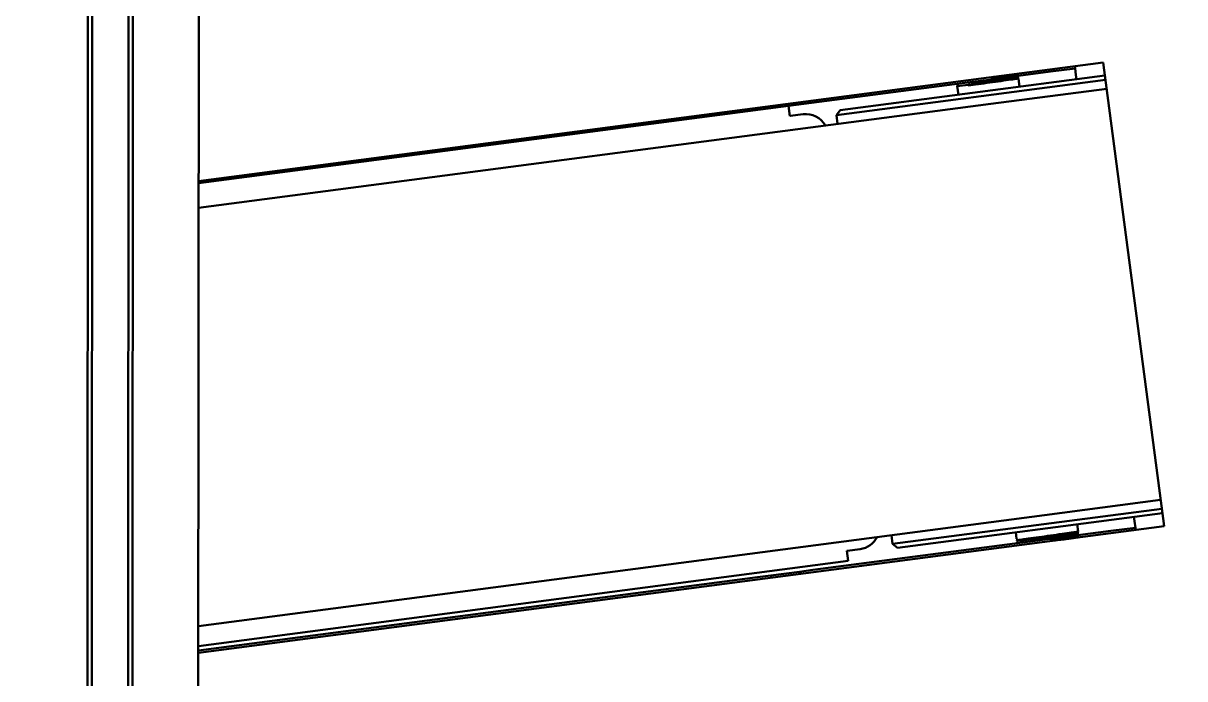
# Model space of a CAD drawing. Header units: millimetres. Extents: x 845401 to 948039, y 511594 to 550263.
# Drawn here: x 912824.5 to 913087.6, y 536958.7 to 537107.3 of the extents above; entities that cross this region are included whole.
import ezdxf

# ---------------------------------------------------------------- set-up
doc = ezdxf.new("R2010")
doc.units = ezdxf.units.MM
doc.layers.add('00', color=7, linetype='Continuous')
doc.layers.add('A-剖-0.10mm.......SECT-L01', color=255, linetype='Continuous', lineweight=18)
doc.layers.add('可见 (ISO)', color=7, linetype='Continuous', lineweight=50)

# ---------------------------------------------------------------- blocks, each defined once
blk = doc.blocks.new('单件分离新结构核图')
at = {"layer": '可见 (ISO)'}
for p, q in [((4619101.27, 893985.08), (4619101.27, 896285.08)), ((4619102.27, 893985.08), (4619102.27, 896285.08)), ((4619110.47, 893985.08), (4619110.47, 896285.08)), ((4619111.47, 893985.08), (4619111.47, 896285.08)), ((4619126.37, 893985.08), (4619126.37, 896285.08)), ((4619126.37, 895724.94), (4619331.28, 895751.92)), ((4619324.91, 895750.6), (4619319.36, 895749.87)), ((4619324.91, 895750.6), (4619324.84, 895751.07)), ((4619325.1, 895749.11), (4619324.91, 895750.6)), ((4619331.28, 895751.92), (4619345.11, 895646.83)), ((4619301.07, 895747.46), (4619259.97, 895742.05)), ((4619270.83, 895739.95), (4619331.79, 895747.98)), ((4619331.66, 895748.97), (4619271.69, 895741.07)), ((4619306.03, 895748.11), (4619301.07, 895747.46)), ((4619301.57, 895747.33), (4619301.58, 895747.25)), ((4619301.72, 895747.49), (4619301.73, 895747.45)), ((4619306.03, 895748.11), (4619305.96, 895748.59)), ((4619311.78, 895749.36), (4619311.79, 895749.34)), ((4619311.96, 895749.21), (4619311.82, 895749.11)), ((4619311.82, 895749.11), (4619311.83, 895749.03)), ((4619312, 895748.9), (4619311.86, 895748.79)), ((4619311.86, 895748.79), (4619311.87, 895748.71)), ((4619312.04, 895748.58), (4619311.9, 895748.48)), ((4619311.9, 895748.48), (4619311.91, 895748.4)), ((4619311.91, 895748.4), (4619312.09, 895748.32)), ((4619311.97, 895749.23), (4619311.97, 895749.27)), ((4619319.36, 895749.87), (4619312, 895748.9)), ((4619312.02, 895748.91), (4619312.01, 895748.95)), ((4619312.06, 895748.6), (4619312.05, 895748.64)), ((4619312.09, 895748.32), (4619312.34, 895746.42)), ((4619325.1, 895749.11), (4619325.23, 895748.12)), ((4619298.16, 895746.93), (4619298.15, 895746.97)), ((4619298.34, 895746.85), (4619298.18, 895746.92)), ((4619298.2, 895746.58), (4619298.19, 895746.65)), ((4619298.2, 895746.58), (4619300.67, 895746.9)), ((4619298.2, 895746.58), (4619298.46, 895744.6)), ((4619298.31, 895747.09), (4619298.31, 895747.1)), ((4619298.31, 895747.1), (4619298.31, 895747.09)), ((4619298.31, 895746.74), (4619298.35, 895746.77)), ((4619298.35, 895746.77), (4619298.34, 895746.85)), ((4619298.34, 895746.85), (4619298.35, 895746.77)), ((4619300.75, 895746.92), (4619300.67, 895746.9)), ((4619300.67, 895746.9), (4619300.69, 895746.71)), ((4619300.69, 895746.71), (4619300.79, 895746.82)), ((4619301.63, 895747.03), (4619300.75, 895746.91)), ((4619300.78, 895746.9), (4619300.75, 895746.92)), ((4619300.79, 895746.82), (4619300.78, 895746.9)), ((4619301.76, 895747.18), (4619301.77, 895747.14)), ((4619332.06, 895745.99), (4619305.8, 895742.54)), ((4619126.37, 895718.91), (4619305.8, 895742.54)), ((4619126.37, 895724.46), (4619259.97, 895742.05)), ((4619259.97, 895742.05), (4619260.27, 895739.77)), ((4619242.32, 895739.73), (4619242.26, 895740.2)), ((4619248.8, 895741.06), (4619248.86, 895740.59)), ((4619260.39, 895739.79), (4619260.27, 895739.77)), ((4619260.39, 895739.79), (4619263.3, 895740.17)), ((4619271.69, 895741.07), (4619270.83, 895739.95)), ((4619270.83, 895739.95), (4619271.09, 895737.97)), ((4619318.06, 895649.34), (4619344.33, 895652.8)), ((4619344.59, 895650.81), (4619283.63, 895642.79)), ((4619318.06, 895649.34), (4619126.37, 895624.1)), ((4619284.75, 895641.93), (4619344.72, 895649.82)), ((4619325.4, 895647.28), (4619325.62, 895645.6)), ((4619338.29, 895648.98), (4619338.42, 895647.98)), ((4619338.42, 895647.98), (4619338.61, 895646.5)), ((4619345.11, 895646.83), (4619126.37, 895618.03)), ((4619283.36, 895644.77), (4619283.63, 895642.79)), ((4619311.52, 895645.45), (4619311.72, 895643.93)), ((4619325.62, 895645.6), (4619325.46, 895645.48)), ((4619325.47, 895645.4), (4619325.46, 895645.48)), ((4619325.47, 895645.4), (4619325.65, 895645.33)), ((4619325.64, 895645.28), (4619325.5, 895645.17)), ((4619325.51, 895645.09), (4619325.5, 895645.17)), ((4619325.68, 895644.96), (4619325.54, 895644.85)), ((4619325.55, 895644.77), (4619325.54, 895644.85)), ((4619325.55, 895644.78), (4619333.06, 895645.77)), ((4619325.72, 895644.65), (4619325.58, 895644.54)), ((4619325.65, 895645.33), (4619325.66, 895645.3)), ((4619325.66, 895645.3), (4619325.66, 895645.29)), ((4619325.66, 895645.3), (4619325.66, 895645.3)), ((4619325.69, 895645.01), (4619325.7, 895644.97)), ((4619325.74, 895644.7), (4619325.74, 895644.66)), ((4619333.06, 895645.77), (4619338.61, 895646.5)), ((4619338.68, 895645.98), (4619338.61, 895646.5)), ((4619265.54, 895636.88), (4619314.78, 895643.36)), ((4619284.75, 895641.93), (4619283.63, 895642.79)), ((4619311.83, 895643.89), (4619311.72, 895643.93)), ((4619311.75, 895643.66), (4619311.85, 895643.74)), ((4619311.75, 895643.66), (4619311.76, 895643.62)), ((4619311.94, 895643.54), (4619311.76, 895643.62)), ((4619311.79, 895643.34), (4619311.8, 895643.3)), ((4619311.82, 895643.96), (4619311.86, 895643.68)), ((4619311.98, 895643.23), (4619311.82, 895643.3)), ((4619311.84, 895643.03), (4619311.84, 895642.99)), ((4619311.87, 895642.98), (4619311.86, 895642.98)), ((4619311.95, 895643.46), (4619311.94, 895643.54)), ((4619311.95, 895643.49), (4619312.91, 895643.62)), ((4619311.95, 895643.47), (4619311.95, 895643.49)), ((4619311.99, 895643.15), (4619311.98, 895643.23)), ((4619311.99, 895643.15), (4619311.98, 895643.23)), ((4619312.91, 895643.62), (4619315.23, 895643.92)), ((4619314.78, 895643.36), (4619319.73, 895644.01)), ((4619315.21, 895643.71), (4619315.22, 895643.63)), ((4619315.37, 895643.83), (4619315.36, 895643.87)), ((4619315.41, 895643.51), (4619315.4, 895643.55)), ((4619319.8, 895643.5), (4619319.73, 895644.01)), ((4619325.59, 895644.46), (4619325.58, 895644.54)), ((4619325.77, 895644.33), (4619325.69, 895644.27)), ((4619325.78, 895644.38), (4619325.78, 895644.34)), ((4619273.24, 895641.22), (4619273.36, 895641.24)), ((4619273.24, 895641.22), (4619273.54, 895638.94)), ((4619276.27, 895641.62), (4619273.36, 895641.24)), ((4619126.37, 895619.56), (4619273.54, 895638.94)), ((4619262.57, 895636.49), (4619265.54, 895636.88)), ((4619126.37, 895618.56), (4619253.05, 895635.23)), ((4619253.05, 895635.23), (4619256.02, 895635.62)), ((4619256.02, 895635.62), (4619262.57, 895636.49)), ((4619256.09, 895635.11), (4619256.02, 895635.62)), ((4619262.57, 895636.49), (4619262.64, 895635.97))]:
    blk.add_line(p, q, dxfattribs=at)
for centre, major_axis, ratio, start_param, end_param in [((4619263.95, 895735.21), (-0.65, 4.96), 0.99863, 5.080657, 6.283185), ((4619275.62, 895646.58), (0.65, -4.96), 0.99863, 0, 0.976411), ((4619315.13, 895626.66), (-2.32, 17.59), 0.5, 6.000012, 6.015054)]:
    blk.add_ellipse(centre, major_axis=major_axis, ratio=ratio, start_param=start_param, end_param=end_param, dxfattribs=at)
for points, knots in [([(4619300.69, 895746.71), (4619301.37, 895746.8), (4619302.16, 895746.91), (4619303.82, 895747.14), (4619304.68, 895747.26), (4619306.42, 895747.5), (4619307.28, 895747.62), (4619308.92, 895747.85), (4619309.67, 895747.96), (4619310.89, 895748.13), (4619311.35, 895748.2), (4619311.96, 895748.29), (4619312.11, 895748.32), (4619312.09, 895748.32)], [-3.788754, -3.788754, -3.788754, -3.788754, -3.518995, -3.518995, -3.258988, -3.258988, -2.991193, -2.991193, -2.712884, -2.712884, -2.443494, -2.443494, -2.184479, -2.184479, -2.184479, -2.184479]), ([(4619311.9, 895748.48), (4619311.89, 895748.47), (4619311.74, 895748.44), (4619311.17, 895748.36), (4619310.72, 895748.29), (4619309.57, 895748.13), (4619308.86, 895748.03), (4619307.29, 895747.81), (4619306.45, 895747.69), (4619304.74, 895747.45), (4619303.89, 895747.33), (4619302.23, 895747.1), (4619301.45, 895746.99), (4619300.78, 895746.9)], [0.02692, 0.02692, 0.02692, 0.02692, 0.265642, 0.265642, 0.521602, 0.521602, 0.786962, 0.786962, 1.048502, 1.048502, 1.30615, 1.30615, 1.573684, 1.573684, 1.573684, 1.573684]), ([(4619301.73, 895747.45), (4619301.7, 895747.43), (4619301.67, 895747.41), (4619301.62, 895747.37), (4619301.59, 895747.35), (4619301.57, 895747.33)], [-0.03607394, -0.03607394, -0.03607394, -0.03607394, -0.01803698, -0.01803698, 0, 0, 0, 0]), ([(4619301.58, 895747.25), (4619301.61, 895747.24), (4619301.64, 895747.23), (4619301.7, 895747.2), (4619301.73, 895747.19), (4619301.76, 895747.18)], [-0.03594725, -0.03594725, -0.03594725, -0.03594725, -0.01797361, -0.01797361, 0, 0, 0, 0]), ([(4619301.62, 895747.53), (4619301.62, 895747.53), (4619301.62, 895747.53), (4619301.66, 895747.52), (4619301.69, 895747.5), (4619301.72, 895747.49)], [-0.02011742, -0.02011742, -0.02011742, -0.02011742, -0.01797361, -0.01797361, 0, 0, 0, 0]), ([(4619312.01, 895748.95), (4619312, 895748.94), (4619311.86, 895748.92), (4619311.35, 895748.84), (4619311, 895748.79), (4619310, 895748.65), (4619309.32, 895748.55), (4619307.78, 895748.33), (4619306.92, 895748.22), (4619305.32, 895747.99), (4619304.58, 895747.89), (4619303.11, 895747.69), (4619302.39, 895747.58), (4619301.72, 895747.49)], [0, 0, 0, 0, 0.230773, 0.230773, 0.452546, 0.452546, 0.722612, 0.722612, 0.992679, 0.992679, 1.214452, 1.214452, 1.445224, 1.445224, 1.445224, 1.445224]), ([(4619312.02, 895748.91), (4619312, 895748.9), (4619311.65, 895748.84), (4619311.09, 895748.76), (4619310.38, 895748.66), (4619309.2, 895748.49), (4619307.82, 895748.3), (4619306.94, 895748.18), (4619305.99, 895748.04), (4619305.09, 895747.92), (4619303.97, 895747.77), (4619302.77, 895747.6), (4619301.73, 895747.45)], [0.966826844, 0.966826844, 0.966826844, 0.966826844, 0.968795661, 0.968795661, 0.968795661, 0.971280961, 0.971280961, 0.971280961, 0.972866231, 0.972866231, 0.972866231, 0.974835049, 0.974835049, 0.974835049, 0.974835049]), ([(4619312.05, 895748.64), (4619312.04, 895748.63), (4619311.9, 895748.6), (4619311.39, 895748.53), (4619311.04, 895748.48), (4619310.04, 895748.33), (4619309.36, 895748.24), (4619307.82, 895748.02), (4619306.97, 895747.9), (4619305.36, 895747.68), (4619304.62, 895747.58), (4619303.15, 895747.37), (4619302.43, 895747.27), (4619301.76, 895747.18)], [0.000001, 0.000001, 0.000001, 0.000001, 0.230773, 0.230773, 0.452547, 0.452547, 0.722613, 0.722613, 0.99268, 0.99268, 1.214453, 1.214453, 1.445225, 1.445225, 1.445225, 1.445225]), ([(4619311.97, 895749.27), (4619311.96, 895749.26), (4619311.82, 895749.23), (4619311.31, 895749.16), (4619310.96, 895749.11), (4619309.96, 895748.96), (4619309.28, 895748.87), (4619307.73, 895748.65), (4619306.88, 895748.53), (4619306, 895748.41), (4619305.99, 895748.41), (4619305.99, 895748.41)], [0.000001, 0.000001, 0.000001, 0.000001, 0.2307732, 0.2307732, 0.4525467, 0.4525467, 0.7226132, 0.7226132, 0.9926796, 0.9926796, 0.9938101, 0.9938101, 0.9938101, 0.9938101]), ([(4619311.97, 895749.23), (4619311.95, 895749.21), (4619311.61, 895749.16), (4619311.05, 895749.08), (4619310.34, 895748.98), (4619309.16, 895748.81), (4619307.78, 895748.62), (4619307.2, 895748.53), (4619306.6, 895748.45), (4619305.99, 895748.37)], [0.942403424, 0.942403424, 0.942403424, 0.942403424, 0.944372241, 0.944372241, 0.944372241, 0.946857541, 0.946857541, 0.946857541, 0.947892904, 0.947892904, 0.947892904, 0.947892904]), ([(4619311.97, 895749.27), (4619311.94, 895749.28), (4619311.91, 895749.29), (4619311.85, 895749.32), (4619311.82, 895749.33), (4619311.79, 895749.34)], [-0.03607492, -0.03607492, -0.03607492, -0.03607492, -0.01803798, -0.01803798, -0.00047941, -0.00047941, -0.00047941, -0.00047941]), ([(4619312.01, 895748.95), (4619311.98, 895748.96), (4619311.95, 895748.98), (4619311.89, 895749), (4619311.86, 895749.02), (4619311.83, 895749.03)], [-0.03607493, -0.03607493, -0.03607493, -0.03607493, -0.01803798, -0.01803798, -0.00047941, -0.00047941, -0.00047941, -0.00047941]), ([(4619312.05, 895748.64), (4619312.02, 895748.65), (4619311.99, 895748.66), (4619311.93, 895748.69), (4619311.9, 895748.7), (4619311.87, 895748.71)], [-0.03607492, -0.03607492, -0.03607492, -0.03607492, -0.01803798, -0.01803798, -0.00047941, -0.00047941, -0.00047941, -0.00047941]), ([(4619298.15, 895746.97), (4619298.18, 895746.99), (4619298.21, 895747.01), (4619298.26, 895747.05), (4619298.28, 895747.07), (4619298.31, 895747.09)], [-0.03607493, -0.03607493, -0.03607493, -0.03607493, -0.01803798, -0.01803798, -0.000001, -0.000001, -0.000001, -0.000001]), ([(4619298.34, 895746.85), (4619298.31, 895746.87), (4619298.28, 895746.88), (4619298.22, 895746.9), (4619298.19, 895746.91), (4619298.16, 895746.93)], [-0.03594807, -0.03594807, -0.03594807, -0.03594807, -0.01797394, -0.01797394, 0, 0, 0, 0]), ([(4619298.19, 895746.65), (4619298.22, 895746.67), (4619298.25, 895746.69), (4619298.3, 895746.73), (4619298.33, 895746.75), (4619298.35, 895746.77)], [-0.03607493, -0.03607493, -0.03607493, -0.03607493, -0.01803798, -0.01803798, -0.000001, -0.000001, -0.000001, -0.000001]), ([(4619301.77, 895747.14), (4619301.74, 895747.12), (4619301.72, 895747.1), (4619301.68, 895747.07), (4619301.65, 895747.05), (4619301.63, 895747.03)], [-0.03101521, -0.03101521, -0.03101521, -0.03101521, -0.01550818, -0.01550818, -0.000001, -0.000001, -0.000001, -0.000001]), ([(4619311.76, 895643.62), (4619311.75, 895643.62), (4619311.86, 895643.64), (4619312.38, 895643.72), (4619312.81, 895643.79), (4619313.97, 895643.95), (4619314.7, 895644.06), (4619316.31, 895644.28), (4619317.17, 895644.4), (4619318.96, 895644.65), (4619319.87, 895644.78), (4619321.61, 895645.02), (4619322.42, 895645.13), (4619323.79, 895645.33), (4619324.35, 895645.41), (4619325.21, 895645.53), (4619325.49, 895645.57), (4619325.61, 895645.6), (4619325.62, 895645.6), (4619325.62, 895645.6)], [-4.545679, -4.545679, -4.545679, -4.545679, -4.313288, -4.313288, -4.045708, -4.045708, -3.766246, -3.766246, -3.49745, -3.49745, -3.222585, -3.222585, -2.946603, -2.946603, -2.680737, -2.680737, -2.402751, -2.402751, -2.330392, -2.330392, -2.330392, -2.330392]), ([(4619312.91, 895643.62), (4619313.63, 895643.72), (4619314.81, 895643.89), (4619316.18, 895644.08), (4619317, 895644.2), (4619317.88, 895644.32), (4619318.71, 895644.43), (4619320.1, 895644.63), (4619321.6, 895644.84), (4619322.78, 895645), (4619323.52, 895645.11), (4619324.13, 895645.2), (4619324.57, 895645.26), (4619325.13, 895645.34), (4619325.46, 895645.39), (4619325.47, 895645.4)], [0.97567857, 0.97567857, 0.97567857, 0.97567857, 0.97817177, 0.97817177, 0.97817177, 0.9796748, 0.9796748, 0.9796748, 0.98217219, 0.98217219, 0.98217219, 0.98373984, 0.98373984, 0.98373984, 0.98577236, 0.98577236, 0.98577236, 0.98577236]), ([(4619325.65, 895645.33), (4619325.66, 895645.33), (4619325.63, 895645.32), (4619325.41, 895645.28), (4619325.1, 895645.23), (4619324.17, 895645.1), (4619323.54, 895645.01), (4619322.07, 895644.8), (4619321.24, 895644.69), (4619319.54, 895644.45), (4619318.69, 895644.33), (4619316.97, 895644.09), (4619316.13, 895643.98), (4619315.36, 895643.87)], [-1.467462, -1.467462, -1.467462, -1.467462, -1.339901, -1.339901, -1.074026, -1.074026, -0.796048, -0.796048, -0.523267, -0.523267, -0.265917, -0.265917, -0.000001, -0.000001, -0.000001, -0.000001]), ([(4619325.69, 895645.01), (4619325.66, 895645.03), (4619325.63, 895645.04), (4619325.57, 895645.07), (4619325.54, 895645.08), (4619325.51, 895645.09)], [-0.03607393, -0.03607393, -0.03607393, -0.03607393, -0.01803698, -0.01803698, -0.00047842, -0.00047842, -0.00047842, -0.00047842]), ([(4619325.74, 895644.7), (4619325.7, 895644.71), (4619325.67, 895644.72), (4619325.61, 895644.75), (4619325.58, 895644.76), (4619325.55, 895644.77)], [-0.03607393, -0.03607393, -0.03607393, -0.03607393, -0.01803698, -0.01803698, -0.00047842, -0.00047842, -0.00047842, -0.00047842]), ([(4619311.79, 895643.34), (4619311.82, 895643.36), (4619311.85, 895643.38), (4619311.9, 895643.43), (4619311.93, 895643.45), (4619311.95, 895643.47)], [-0.03607393, -0.03607393, -0.03607393, -0.03607393, -0.01803698, -0.01803698, 0, 0, 0, 0]), ([(4619311.98, 895643.23), (4619311.95, 895643.24), (4619311.92, 895643.25), (4619311.86, 895643.28), (4619311.83, 895643.29), (4619311.8, 895643.3)], [-0.03594725, -0.03594725, -0.03594725, -0.03594725, -0.01797361, -0.01797361, 0, 0, 0, 0]), ([(4619311.84, 895643.03), (4619311.86, 895643.05), (4619311.89, 895643.07), (4619311.94, 895643.11), (4619311.97, 895643.13), (4619311.99, 895643.15)], [-0.03607393, -0.03607393, -0.03607393, -0.03607393, -0.01803698, -0.01803698, 0, 0, 0, 0]), ([(4619315.37, 895643.83), (4619315.34, 895643.81), (4619315.31, 895643.79), (4619315.26, 895643.75), (4619315.24, 895643.73), (4619315.21, 895643.71)], [-0.03607393, -0.03607393, -0.03607393, -0.03607393, -0.01803698, -0.01803698, 0, 0, 0, 0]), ([(4619315.22, 895643.63), (4619315.25, 895643.61), (4619315.28, 895643.6), (4619315.34, 895643.58), (4619315.37, 895643.57), (4619315.4, 895643.55)], [-0.03594725, -0.03594725, -0.03594725, -0.03594725, -0.01797361, -0.01797361, 0, 0, 0, 0]), ([(4619315.41, 895643.51), (4619315.38, 895643.49), (4619315.36, 895643.47), (4619315.32, 895643.44), (4619315.31, 895643.44), (4619315.3, 895643.43)], [-0.03607393, -0.03607393, -0.03607393, -0.03607393, -0.01803698, -0.01803698, -0.01139413, -0.01139413, -0.01139413, -0.01139413]), ([(4619325.78, 895644.38), (4619325.75, 895644.4), (4619325.71, 895644.41), (4619325.65, 895644.44), (4619325.62, 895644.45), (4619325.59, 895644.46)], [-0.03607393, -0.03607393, -0.03607393, -0.03607393, -0.01803698, -0.01803698, -0.00047842, -0.00047842, -0.00047842, -0.00047842])]:
    blk.add_open_spline(points, degree=3, knots=knots, dxfattribs=at)
for points, weights, knots in [([(4619311.91, 895748.4), (4619311.91, 895748.38), (4619311.01, 895748.25), (4619309.06, 895747.97), (4619305.15, 895747.43), (4619302.68, 895747.09), (4619300.79, 895746.82)], [0.933012701892, 0.933012701892, 1, 0.866025403784, 1, 0.910794348249, 0.94038208762], [0.991183796, 0.991183796, 0.991183796, 0.993219081, 0.993219081, 0.997289651, 0.997289651, 1, 1, 1]), ([(4619311.86, 895748.79), (4619311.84, 895748.77), (4619310.96, 895748.65), (4619309, 895748.36), (4619305.1, 895747.82), (4619303.19, 895747.56), (4619301.57, 895747.33)], [0.933054717492, 0.934690352491, 1, 0.866025403784, 1, 0.929766624189, 0.933170000675], [0.966811349, 0.966811349, 0.966811349, 0.968795661, 0.968795661, 0.972866231, 0.972866231, 0.975000142, 0.975000142, 0.975000142]), ([(4619311.87, 895748.71), (4619311.87, 895748.7), (4619310.97, 895748.57), (4619309.01, 895748.28), (4619305.11, 895747.74), (4619303.2, 895747.48), (4619301.58, 895747.25)], [0.933012701892, 0.933012701892, 1, 0.866025403784, 1, 0.929766625411, 0.933170000557], [0.966760376, 0.966760376, 0.966760376, 0.968795661, 0.968795661, 0.972866231, 0.972866231, 0.975000142, 0.975000142, 0.975000142]), ([(4619312.06, 895748.6), (4619312.03, 895748.58), (4619311.13, 895748.45), (4619309.13, 895748.16), (4619305.13, 895747.61), (4619303.33, 895747.36), (4619301.77, 895747.14)], [0.933084145451, 0.935200351537, 1, 0.866025403784, 1, 0.935200351812, 0.933084145469], [0.991250264, 0.991250264, 0.991250264, 0.993219081, 0.993219081, 0.997289651, 0.997289651, 0.999258469, 0.999258469, 0.999258469]), ([(4619311.79, 895749.34), (4619311.79, 895749.33), (4619310.88, 895749.2), (4619309.24, 895748.96), (4619305.98, 895748.5)], [0.933012701892, 0.933012701892, 1, 0.884575964024, 0.968036021858], [0.917913536, 0.917913536, 0.917913536, 0.919948821, 0.919948821, 0.923455767, 0.923455767, 0.923455767]), ([(4619311.82, 895749.11), (4619311.79, 895749.09), (4619310.91, 895748.96), (4619309.27, 895748.72), (4619306.01, 895748.27)], [0.933054717492, 0.934690352491, 1, 0.884575964024, 0.968036021858], [0.942387929, 0.942387929, 0.942387929, 0.944372241, 0.944372241, 0.947879187, 0.947879187, 0.947879187]), ([(4619311.83, 895749.03), (4619311.83, 895749.01), (4619310.92, 895748.88), (4619309.28, 895748.64), (4619306.02, 895748.19)], [0.933012701892, 0.933012701892, 1, 0.884575964024, 0.968036021858], [0.942336956, 0.942336956, 0.942336956, 0.944372241, 0.944372241, 0.947879187, 0.947879187, 0.947879187]), ([(4619311.94, 895643.54), (4619311.94, 895643.56), (4619312.84, 895643.69), (4619314.79, 895643.97), (4619318.7, 895644.51), (4619322.61, 895645.05), (4619324.56, 895645.34), (4619325.44, 895645.47), (4619325.46, 895645.48)], [0.933012701892, 0.933012701892, 1, 0.866025403784, 1, 0.866025403784, 1, 0.934690352491, 0.933054717492], [0.97357724, 0.97357724, 0.97357724, 0.97560976, 0.97560976, 0.9796748, 0.9796748, 0.98373984, 0.98373984, 0.98572145, 0.98572145, 0.98572145]), ([(4619315.21, 895643.71), (4619316.83, 895643.93), (4619318.74, 895644.2), (4619322.65, 895644.74), (4619324.6, 895645.02), (4619325.48, 895645.15), (4619325.5, 895645.17)], [0.933170000676, 0.929766624181, 1, 0.866025403784, 1, 0.934690352491, 0.933054717492], [0.95315354, 0.95315354, 0.95315354, 0.955284553, 0.955284553, 0.959349593, 0.959349593, 0.961331211, 0.961331211, 0.961331211]), ([(4619315.22, 895643.63), (4619316.85, 895643.86), (4619318.75, 895644.12), (4619322.66, 895644.66), (4619324.61, 895644.94), (4619325.51, 895645.08), (4619325.51, 895645.09)], [0.933170000676, 0.929766624181, 1, 0.866025403784, 1, 0.933012701892, 0.933012701892], [0.95315354, 0.95315354, 0.95315354, 0.955284553, 0.955284553, 0.959349593, 0.959349593, 0.961382114, 0.961382114, 0.961382114]), ([(4619315.37, 895643.83), (4619316.94, 895644.05), (4619318.73, 895644.3), (4619322.73, 895644.85), (4619324.73, 895645.14), (4619325.63, 895645.27), (4619325.66, 895645.29)], [0.93308414545, 0.935200351523, 1, 0.866025403784, 1, 0.935200351523, 0.93308414545], [0.95331841, 0.95331841, 0.95331841, 0.955284553, 0.955284553, 0.959349593, 0.959349593, 0.961315736, 0.961315736, 0.961315736]), ([(4619315.4, 895643.55), (4619316.97, 895643.77), (4619318.76, 895644.02), (4619322.77, 895644.58), (4619324.77, 895644.87), (4619325.66, 895644.99), (4619325.69, 895645.01)], [0.93308414545, 0.935200351523, 1, 0.866025403784, 1, 0.935200351523, 0.93308414545], [0.95331841, 0.95331841, 0.95331841, 0.955284553, 0.955284553, 0.959349593, 0.959349593, 0.961315736, 0.961315736, 0.961315736]), ([(4619315.41, 895643.51), (4619316.98, 895643.73), (4619318.77, 895643.98), (4619322.77, 895644.54), (4619324.77, 895644.83), (4619325.67, 895644.96), (4619325.7, 895644.97)], [0.93308414545, 0.935200351523, 1, 0.866025403784, 1, 0.935200351523, 0.93308414545], [0.928928166, 0.928928166, 0.928928166, 0.930894309, 0.930894309, 0.93495935, 0.93495935, 0.936925493, 0.936925493, 0.936925493]), ([(4619319.29, 895643.95), (4619322.85, 895644.45), (4619324.64, 895644.71), (4619325.52, 895644.84), (4619325.54, 895644.85)], [0.981660704357, 0.875926817092, 1, 0.934690352491, 0.933054717492], [0.931194736, 0.931194736, 0.931194736, 0.93495935, 0.93495935, 0.936940967, 0.936940967, 0.936940967]), ([(4619319.74, 895643.94), (4619323, 895644.39), (4619324.65, 895644.63), (4619325.55, 895644.76), (4619325.55, 895644.77)], [0.968036021858, 0.884575964024, 1, 0.933012701892, 0.933012701892], [0.931457168, 0.931457168, 0.931457168, 0.93495935, 0.93495935, 0.93699187, 0.93699187, 0.93699187]), ([(4619319.76, 895643.84), (4619323.12, 895644.3), (4619324.81, 895644.55), (4619325.71, 895644.68), (4619325.74, 895644.7)], [0.968691979443, 0.884124478346, 1, 0.935200351523, 0.93308414545], [0.931443469, 0.931443469, 0.931443469, 0.93495935, 0.93495935, 0.936925493, 0.936925493, 0.936925493]), ([(4619319.76, 895643.8), (4619323.12, 895644.27), (4619324.81, 895644.51), (4619325.71, 895644.64), (4619325.74, 895644.66)], [0.968691979443, 0.884124478346, 1, 0.935200351523, 0.93308414545], [0.907053225, 0.907053225, 0.907053225, 0.910569106, 0.910569106, 0.912535249, 0.912535249, 0.912535249]), ([(4619319.77, 895643.7), (4619323.03, 895644.15), (4619324.68, 895644.39), (4619325.56, 895644.52), (4619325.58, 895644.54)], [0.968036021858, 0.884575964024, 1, 0.934690352491, 0.933054717492], [0.907066924, 0.907066924, 0.907066924, 0.910569106, 0.910569106, 0.912550723, 0.912550723, 0.912550723]), ([(4619319.78, 895643.62), (4619323.05, 895644.08), (4619324.69, 895644.31), (4619325.6, 895644.45), (4619325.59, 895644.46)], [0.968036021858, 0.884575964024, 1, 0.933012701892, 0.933012701892], [0.907066924, 0.907066924, 0.907066924, 0.910569106, 0.910569106, 0.912601626, 0.912601626, 0.912601626]), ([(4619319.8, 895643.52), (4619323.16, 895643.99), (4619324.85, 895644.24), (4619325.75, 895644.37), (4619325.78, 895644.38)], [0.968691979443, 0.884124478346, 1, 0.935200351523, 0.93308414545], [0.907053225, 0.907053225, 0.907053225, 0.910569106, 0.910569106, 0.912535249, 0.912535249, 0.912535249]), ([(4619321.43, 895643.71), (4619323.66, 895644.02), (4619324.86, 895644.2), (4619325.75, 895644.33), (4619325.78, 895644.34)], [0.937734948364, 0.915227018544, 1, 0.935200351523, 0.93308414545], [0.88360669, 0.88360669, 0.88360669, 0.886178862, 0.886178862, 0.888145005, 0.888145005, 0.888145005])]:
    blk.add_rational_spline(points, weights, degree=2, knots=knots, dxfattribs=at)
for points, weights in [([(4619306.82, 895748.7), (4619306.4, 895748.64), (4619305.97, 895748.58)], [0.948167498131, 0.95605117575, 0.968036021858]), ([(4619298.31, 895747.09), (4619298.31, 895747.09), (4619298.31, 895747.09)], [0.933170000567, 0.93302153967, 0.93301319844]), ([(4619298.34, 895746.85), (4619298.34, 895746.85), (4619298.34, 895746.85)], [0.933170000676, 0.933012701892, 0.933012701892]), ([(4619298.35, 895746.77), (4619298.35, 895746.77), (4619298.35, 895746.77)], [0.933170000564, 0.933093997637, 0.933054717492]), ([(4619311.95, 895643.46), (4619311.95, 895643.47), (4619311.95, 895643.47)], [0.93301319844, 0.933021539673, 0.933170000676]), ([(4619311.98, 895643.23), (4619311.98, 895643.23), (4619311.98, 895643.23)], [0.933012701892, 0.933012701892, 0.933170000676]), ([(4619311.99, 895643.15), (4619311.99, 895643.15), (4619311.99, 895643.15)], [0.93301319844, 0.933021539673, 0.933170000676])]:
    blk.add_rational_spline(points, weights, degree=2, dxfattribs=at)
for points in [[(4619311.96, 895749.21), (4619311.96, 895749.22), (4619311.97, 895749.22), (4619311.97, 895749.23)], [(4619312, 895748.9), (4619312, 895748.9), (4619312.01, 895748.91), (4619312.02, 895748.91)], [(4619312.04, 895748.58), (4619312.05, 895748.59), (4619312.05, 895748.59), (4619312.06, 895748.6)], [(4619325.64, 895645.28), (4619325.65, 895645.28), (4619325.65, 895645.28), (4619325.66, 895645.29)], [(4619325.68, 895644.96), (4619325.69, 895644.96), (4619325.69, 895644.97), (4619325.7, 895644.97)], [(4619325.72, 895644.65), (4619325.73, 895644.65), (4619325.73, 895644.65), (4619325.74, 895644.66)], [(4619311.72, 895643.93), (4619311.71, 895643.94), (4619311.75, 895643.94), (4619311.82, 895643.96)], [(4619311.86, 895643.68), (4619311.79, 895643.67), (4619311.75, 895643.66), (4619311.75, 895643.66)], [(4619311.87, 895642.98), (4619311.86, 895642.98), (4619311.85, 895642.98), (4619311.84, 895642.99)], [(4619325.77, 895644.33), (4619325.77, 895644.34), (4619325.78, 895644.34), (4619325.78, 895644.34)]]:
    blk.add_open_spline(points, degree=3, dxfattribs=at)
blk = doc.blocks.new('C线')
at = {"layer": 'A-剖-0.10mm.......SECT-L01', "color": 1, "rotation": 359.9712527628268}
blk.add_blockref('单件分离新结构核图', (-3624841.16, -417498.02, 12.69), dxfattribs=at)
blk = doc.blocks.new('BC线平台')
at = {"layer": 'A-剖-0.10mm.......SECT-L01'}
h = blk.add_hatch(dxfattribs=at)
h.set_pattern_fill('CROSS', color=2, scale=50)
h.set_pattern_definition([(0, (691447.87, 341554.85), (317.5, 317.5), [158.75, -476.25]), (90, (691527.24, 341475.47), (-317.5, 317.5), [158.75, -476.25])])
h.paths.add_polyline_path([(791174.13, 370096.42), (802932.03, 370096.42), (802932.03, 366396.42), (791174.13, 366396.42)])

msp = doc.modelspace()

# ---------------------------------------------------------------- block references
at = {"layer": '00'}
for name, p in [('BC线平台', (120688.34, 168041.31, -0.98)), ('C线', (-81869.83, 61162.22))]:
    msp.add_blockref(name, p, dxfattribs=at)

doc.saveas('drawing.dxf')
